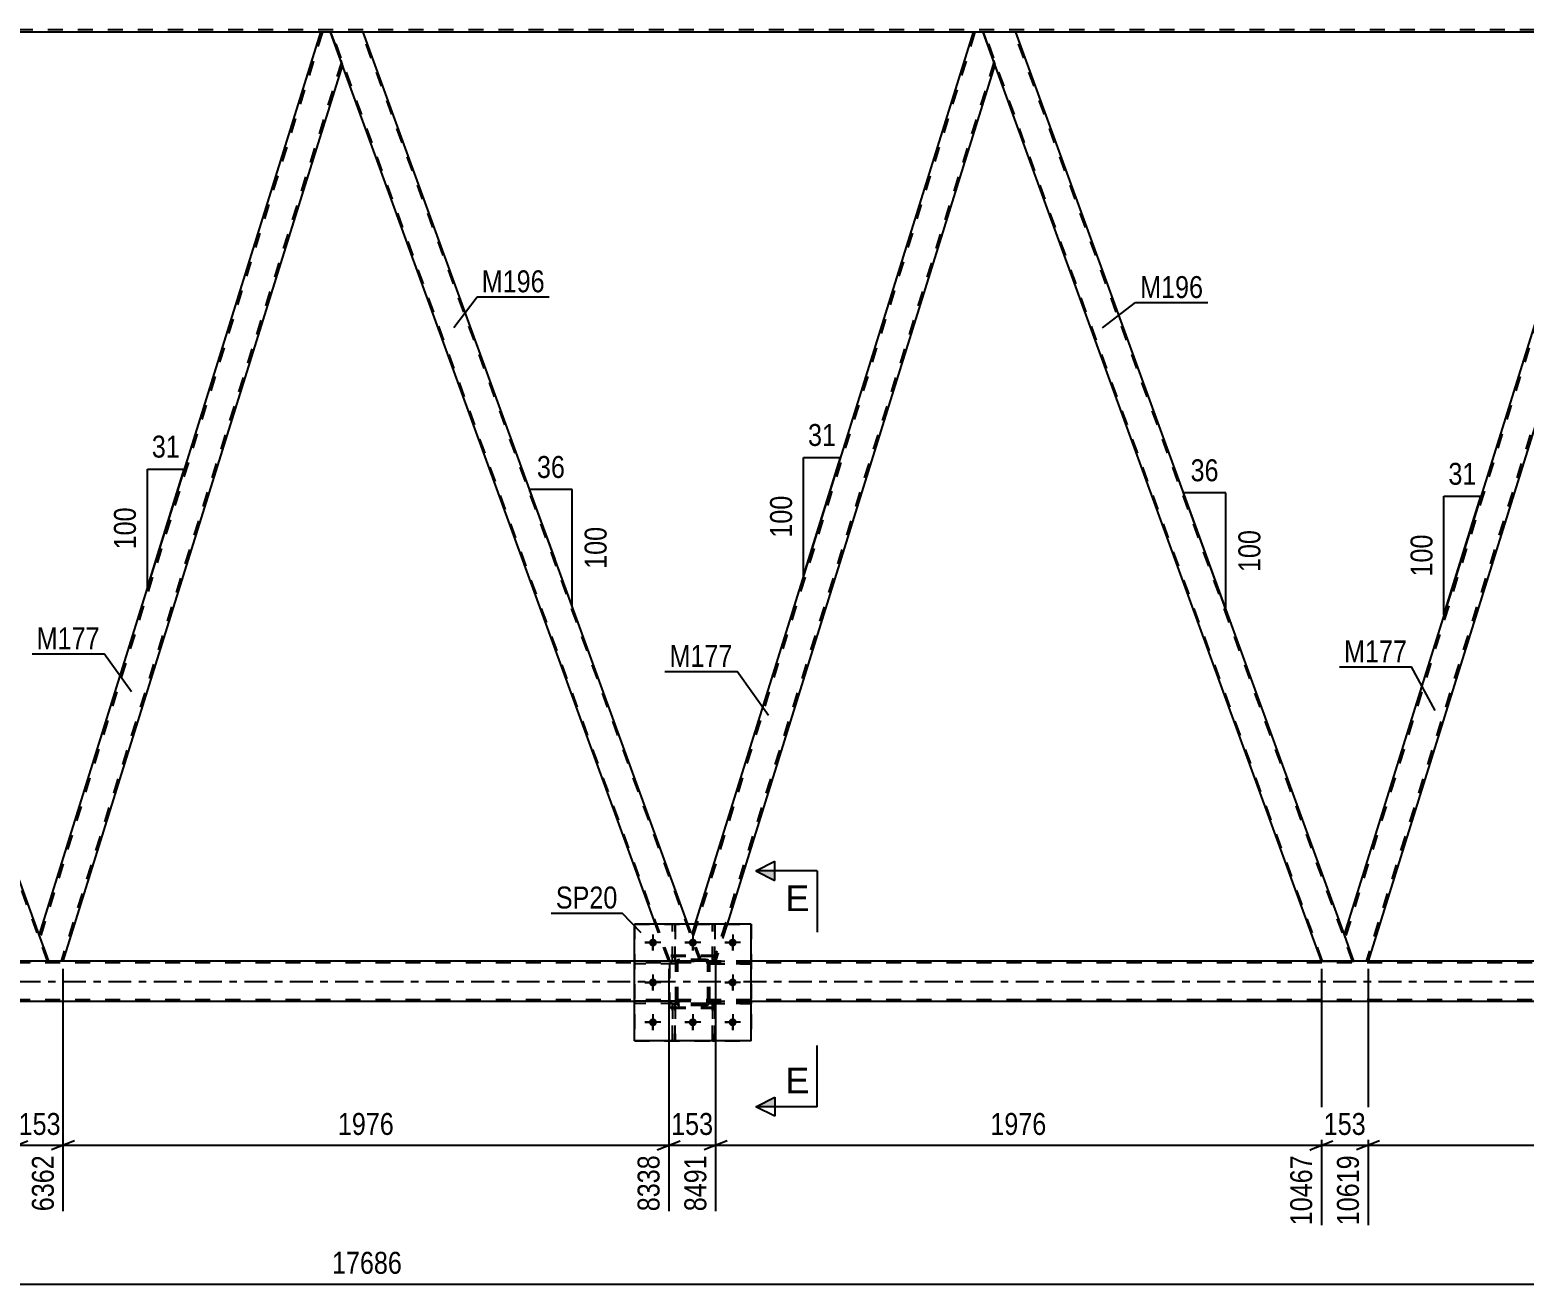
# Model space of a CAD drawing. Header units: millimetres. Extents: x -97 to 744, y -428 to 166.
# Drawn here: x 286.8 to 481.8, y -165.4 to -1.7 of the extents above; entities that cross this region are included whole.
import ezdxf

# ---------------------------------------------------------------- set-up
doc = ezdxf.new("R2010")
doc.units = ezdxf.units.MM
doc.linetypes.add('DXK_LINE_DOT2', pattern=[3.9198, 1.9599, -1.9599])
doc.linetypes.add('DXK_LINE_DOT3', pattern=[5.9187, 2.979, -0.9799, 0.9799, -0.9799])
doc.styles.add('Arial', font='ARIAL.TTF', dxfattribs={"height": 0.2})
doc.styles.add('Arial Narrow', font='ARIALN.TTF', dxfattribs={"height": 0.2})

# ---------------------------------------------------------------- blocks, each defined once
blk = doc.blocks.new('Part-814185529-3811 - 3717')
at = {"color": 7, "linetype": 'DXK_LINE_DOT2'}
for p, q in [((375.86, -123.25), (375.86, -118.4)), ((375.86, -118.4), (376.18, -118.4)), ((376.18, -118.4), (376.18, -123.25)), ((375.86, -122.65), (376.18, -122.65)), ((376.18, -123.25), (375.86, -123.25))]:
    blk.add_line(p, q, dxfattribs=at)
blk = doc.blocks.new('Part-814185529-3757 - 3717')
at = {"color": 2, "linetype": 'Continuous'}
for p, q in [((370.66, -118.4), (370.66, -118.4)), ((370.98, -118.4), (370.66, -118.4)), ((370.98, -118.4), (370.98, -118.4))]:
    blk.add_line(p, q, dxfattribs=at)
at = {"color": 7, "linetype": 'DXK_LINE_DOT2'}
for p, q in [((370.66, -123.25), (370.66, -118.4)), ((370.98, -123.25), (370.98, -118.4)), ((370.66, -122.65), (370.98, -122.65)), ((370.98, -123.25), (370.66, -123.25))]:
    blk.add_line(p, q, dxfattribs=at)
blk = doc.blocks.new('Part-814185529-3760 - 3717')
at = {"color": 7, "linetype": 'DXK_LINE_DOT2'}
for p, q in [((371.1, -128.44), (365.7, -128.44)), ((365.7, -128.76), (365.7, -128.44)), ((370.5, -128.76), (370.5, -128.44)), ((371.1, -128.44), (371.1, -128.76)), ((371.1, -128.76), (365.7, -128.76))]:
    blk.add_line(p, q, dxfattribs=at)
blk = doc.blocks.new('Part-814185529-3763 - 3717')
at = {"color": 7, "linetype": 'DXK_LINE_DOT2'}
for p, q in [((371.1, -123.24), (365.7, -123.24)), ((365.7, -123.56), (365.7, -123.24)), ((371.1, -123.56), (365.7, -123.56)), ((370.5, -123.56), (370.5, -123.24)), ((371.1, -123.24), (371.1, -123.56))]:
    blk.add_line(p, q, dxfattribs=at)
blk = doc.blocks.new('Part-814185529-3764 - 3717')
at = {"color": 7, "linetype": 'DXK_LINE_DOT2'}
for p, q in [((375.5, -128.76), (375.5, -128.44)), ((375.5, -128.44), (380.9, -128.44)), ((376.1, -128.76), (376.1, -128.44)), ((380.9, -128.44), (380.9, -128.76)), ((380.9, -128.76), (375.5, -128.76))]:
    blk.add_line(p, q, dxfattribs=at)
blk = doc.blocks.new('Part-814185529-3765 - 3717')
at = {"color": 7, "linetype": 'DXK_LINE_DOT2'}
for p, q in [((371.1, -123.48), (371.14, -123.3)), ((371.14, -123.3), (371.1, -123.48)), ((371.1, -128.52), (371.1, -123.48)), ((371.34, -123.48), (371.36, -123.39)), ((371.34, -128.52), (371.34, -123.48)), ((371.36, -123.39), (371.41, -123.31)), ((371.4, -123.04), (371.58, -123)), ((371.58, -123), (371.4, -123.04)), ((371.41, -123.31), (371.49, -123.26)), ((371.49, -123.26), (371.58, -123.24)), ((375.02, -123), (371.58, -123)), ((371.58, -123.24), (375.02, -123.24)), ((375.02, -123), (375.21, -123.04)), ((375.21, -123.04), (375.02, -123)), ((375.02, -123.24), (375.11, -123.26)), ((375.11, -123.26), (375.19, -123.31)), ((375.19, -123.31), (375.24, -123.39)), ((375.24, -123.39), (375.26, -123.48)), ((375.26, -128.52), (375.26, -123.48)), ((375.47, -123.3), (375.5, -123.48)), ((375.5, -123.48), (375.47, -123.3)), ((375.5, -128.52), (375.5, -123.48)), ((371.14, -128.71), (371.1, -128.52)), ((371.1, -128.52), (371.14, -128.71)), ((371.36, -128.62), (371.34, -128.52)), ((371.41, -128.69), (371.36, -128.62)), ((375.24, -128.62), (375.19, -128.69)), ((375.26, -128.52), (375.24, -128.62)), ((375.5, -128.52), (375.47, -128.71)), ((375.47, -128.71), (375.5, -128.52)), ((371.58, -129), (371.4, -128.97)), ((371.4, -128.97), (371.58, -129)), ((371.49, -128.75), (371.41, -128.69)), ((371.58, -128.76), (371.49, -128.75)), ((375.02, -128.76), (371.58, -128.76)), ((375.02, -129), (371.58, -129)), ((375.11, -128.75), (375.02, -128.76)), ((375.21, -128.97), (375.02, -129)), ((375.02, -129), (375.21, -128.97)), ((375.19, -128.69), (375.11, -128.75))]:
    blk.add_line(p, q, dxfattribs=at)
at = {"color": 7, "linetype": 'DXK_LINE_DOT3'}
blk.add_line((373.3, -126), (373.3, -126), dxfattribs=at)
at = {"color": 7, "linetype": 'DXK_LINE_DOT2'}
for centre, start, end in [((371.58, -123.48), 112.5, 157.5), ((371.58, -123.48), 112.5, 157.5), ((375.02, -123.48), 22.5, 67.5), ((375.02, -123.48), 22.5, 67.5), ((371.58, -128.52), 202.5, 247.5), ((371.58, -128.52), 202.5, 247.5), ((375.02, -128.52), 292.5, 337.5), ((375.02, -128.52), 292.5, 337.5)]:
    blk.add_arc(centre, 0.48, start, end, dxfattribs=at)
blk = doc.blocks.new('Part-814185529-3766 - 3717')
at = {"color": 7, "linetype": 'DXK_LINE_DOT2'}
for p, q in [((376.3, -122.47), (370.3, -122.47)), ((370.3, -129.27), (370.3, -122.47)), ((376.3, -129.27), (376.3, -122.47)), ((376.3, -129.27), (370.3, -129.27))]:
    blk.add_line(p, q, dxfattribs=at)
blk = doc.blocks.new('Part-814185529-3952 - 3717')
at = {"color": 2, "linetype": 'Continuous'}
for p, q in [((380.9, -118.4), (365.7, -118.4)), ((365.7, -133.6), (365.7, -118.4)), ((380.9, -133.6), (380.9, -118.4)), ((380.9, -133.6), (365.7, -133.6))]:
    blk.add_line(p, q, dxfattribs=at)
blk = doc.blocks.new('Part-814185529-3794 - 3717')
at = {"color": 2, "linetype": 'Continuous'}
for p, q in [((375.86, -118.4), (375.86, -118.4)), ((376.18, -118.4), (375.86, -118.4)), ((376.18, -118.4), (376.18, -118.4))]:
    blk.add_line(p, q, dxfattribs=at)
at = {"color": 7, "linetype": 'DXK_LINE_DOT2'}
for p, q in [((375.86, -123.25), (375.86, -118.4)), ((376.18, -123.25), (376.18, -118.4)), ((375.86, -122.65), (376.18, -122.65)), ((376.18, -123.25), (375.86, -123.25))]:
    blk.add_line(p, q, dxfattribs=at)
blk = doc.blocks.new('Part-814185529-3795 - 3717')
at = {"color": 7, "linetype": 'DXK_LINE_DOT2'}
for p, q in [((375.5, -123.56), (375.5, -123.24)), ((375.5, -123.24), (380.9, -123.24)), ((380.9, -123.56), (375.5, -123.56)), ((376.1, -123.56), (376.1, -123.24)), ((380.9, -123.24), (380.9, -123.56))]:
    blk.add_line(p, q, dxfattribs=at)
blk = doc.blocks.new('Part-814185529-3796 - 3717')
at = {"color": 7, "linetype": 'DXK_LINE_DOT2'}
for p, q in [((376.3, -122.6), (370.3, -122.6)), ((370.3, -129.4), (370.3, -122.6)), ((376.3, -129.4), (376.3, -122.6)), ((376.3, -129.4), (370.3, -129.4))]:
    blk.add_line(p, q, dxfattribs=at)
blk = doc.blocks.new('Part-814185529-3797 - 3717')
at = {"color": 7, "linetype": 'DXK_LINE_DOT2'}
for p, q in [((371.1, -123.48), (371.14, -123.3)), ((371.14, -123.3), (371.1, -123.48)), ((371.1, -128.52), (371.1, -123.48)), ((371.34, -123.48), (371.36, -123.39)), ((371.34, -128.52), (371.34, -123.48)), ((371.36, -123.39), (371.41, -123.31)), ((371.4, -123.04), (371.58, -123)), ((371.58, -123), (371.4, -123.04)), ((371.41, -123.31), (371.49, -123.26)), ((371.49, -123.26), (371.58, -123.24)), ((375.02, -123), (371.58, -123)), ((371.58, -123.24), (375.02, -123.24)), ((375.02, -123), (375.21, -123.04)), ((375.21, -123.04), (375.02, -123)), ((375.02, -123.24), (375.11, -123.26)), ((375.11, -123.26), (375.19, -123.31)), ((375.19, -123.31), (375.24, -123.39)), ((375.24, -123.39), (375.26, -123.48)), ((375.26, -128.52), (375.26, -123.48)), ((375.47, -123.3), (375.5, -123.48)), ((375.5, -123.48), (375.47, -123.3)), ((375.5, -128.52), (375.5, -123.48)), ((371.14, -128.71), (371.1, -128.52)), ((371.1, -128.52), (371.14, -128.71)), ((371.36, -128.62), (371.34, -128.52)), ((371.41, -128.69), (371.36, -128.62)), ((375.24, -128.62), (375.19, -128.69)), ((375.26, -128.52), (375.24, -128.62)), ((375.5, -128.52), (375.47, -128.71)), ((375.47, -128.71), (375.5, -128.52)), ((371.58, -129), (371.4, -128.97)), ((371.4, -128.97), (371.58, -129)), ((371.49, -128.75), (371.41, -128.69)), ((371.58, -128.76), (371.49, -128.75)), ((375.02, -128.76), (371.58, -128.76)), ((375.02, -129), (371.58, -129)), ((375.11, -128.75), (375.02, -128.76)), ((375.21, -128.97), (375.02, -129)), ((375.02, -129), (375.21, -128.97)), ((375.19, -128.69), (375.11, -128.75))]:
    blk.add_line(p, q, dxfattribs=at)
at = {"color": 7, "linetype": 'DXK_LINE_DOT3'}
blk.add_line((373.3, -126), (373.3, -126), dxfattribs=at)
at = {"color": 7, "linetype": 'DXK_LINE_DOT2'}
for centre, start, end in [((371.58, -123.48), 112.5, 157.5), ((371.58, -123.48), 112.5, 157.5), ((375.02, -123.48), 22.5, 67.5), ((375.02, -123.48), 22.5, 67.5), ((371.58, -128.52), 202.5, 247.5), ((371.58, -128.52), 202.5, 247.5), ((375.02, -128.52), 292.5, 337.5), ((375.02, -128.52), 292.5, 337.5)]:
    blk.add_arc(centre, 0.48, start, end, dxfattribs=at)
blk = doc.blocks.new('Part-814185529-3803 - 3717')
at = {"color": 7, "linetype": 'DXK_LINE_DOT2'}
for p, q in [((370.66, -133.6), (370.66, -128.77)), ((370.66, -128.77), (370.98, -128.77)), ((370.66, -129.37), (370.98, -129.37)), ((370.98, -128.77), (370.98, -133.6)), ((370.98, -133.6), (370.66, -133.6))]:
    blk.add_line(p, q, dxfattribs=at)
blk = doc.blocks.new('Bolt-814185529-3807 - 3717')
at = {"color": 1, "linetype": 'Continuous'}
for p, q in [((367.06, -120.8), (367.75, -120.8)), ((368.1, -119.76), (368.1, -120.46)), ((369.14, -120.8), (368.45, -120.8)), ((372.26, -120.8), (372.95, -120.8)), ((373.3, -119.76), (373.3, -120.46)), ((374.34, -120.8), (373.65, -120.8)), ((377.46, -120.8), (378.15, -120.8)), ((378.5, -119.76), (378.5, -120.46)), ((379.54, -120.8), (378.85, -120.8)), ((368.1, -121.84), (368.1, -121.15)), ((373.3, -121.84), (373.3, -121.15)), ((378.5, -121.84), (378.5, -121.15)), ((367.06, -126), (367.75, -126)), ((368.1, -124.96), (368.1, -125.66)), ((368.1, -127.04), (368.1, -126.35)), ((369.14, -126), (368.45, -126)), ((377.46, -126), (378.15, -126)), ((378.5, -124.96), (378.5, -125.66)), ((378.5, -127.04), (378.5, -126.35)), ((379.54, -126), (378.85, -126)), ((368.1, -130.16), (368.1, -130.86)), ((373.3, -130.16), (373.3, -130.86)), ((378.5, -130.16), (378.5, -130.86)), ((367.06, -131.2), (367.75, -131.2)), ((368.1, -132.24), (368.1, -131.55)), ((369.14, -131.2), (368.45, -131.2)), ((372.26, -131.2), (372.95, -131.2)), ((373.3, -132.24), (373.3, -131.55)), ((374.34, -131.2), (373.65, -131.2)), ((377.46, -131.2), (378.15, -131.2)), ((378.5, -132.24), (378.5, -131.55)), ((379.54, -131.2), (378.85, -131.2))]:
    blk.add_line(p, q, dxfattribs=at)
blk = doc.blocks.new('Bolt-814185529-3808 - 3717')
at = {"linetype": 'Continuous'}
for points in [[(368.62, -120.8, -1), (367.58, -120.8, -1)], [(373.82, -120.8, -1), (372.78, -120.8, -1)], [(379.02, -120.8, -1), (377.98, -120.8, -1)], [(368.62, -126, -1), (367.58, -126, -1)], [(379.02, -126, -1), (377.98, -126, -1)], [(368.62, -131.2, -1), (367.58, -131.2, -1)], [(373.82, -131.2, -1), (372.78, -131.2, -1)], [(379.02, -131.2, -1), (377.98, -131.2, -1)]]:
    blk.add_hatch(color=1, dxfattribs=at).paths.add_polyline_path(points)
at = {"color": 1, "linetype": 'Continuous'}
for p, q in [((369.14, -120.8), (367.06, -120.8)), ((368.1, -119.76), (368.1, -121.84)), ((374.34, -120.8), (372.26, -120.8)), ((373.3, -119.76), (373.3, -121.84)), ((379.54, -120.8), (377.46, -120.8)), ((378.5, -119.76), (378.5, -121.84)), ((369.14, -126), (367.06, -126)), ((368.1, -124.96), (368.1, -127.04)), ((379.54, -126), (377.46, -126)), ((378.5, -124.96), (378.5, -127.04)), ((368.1, -130.16), (368.1, -132.24)), ((373.3, -130.16), (373.3, -132.24)), ((378.5, -130.16), (378.5, -132.24)), ((369.14, -131.2), (367.06, -131.2)), ((374.34, -131.2), (372.26, -131.2)), ((379.54, -131.2), (377.46, -131.2))]:
    blk.add_line(p, q, dxfattribs=at)
blk = doc.blocks.new('Part-814185529-3822 - 3717')
at = {"color": 7, "linetype": 'DXK_LINE_DOT2'}
for p, q in [((376.18, -128.77), (375.86, -128.77)), ((375.86, -128.77), (375.86, -133.6)), ((375.86, -129.37), (376.18, -129.37)), ((376.18, -133.6), (376.18, -128.77)), ((375.86, -133.6), (376.18, -133.6))]:
    blk.add_line(p, q, dxfattribs=at)
blk = doc.blocks.new('Part-814185529-3843 - 3717')
at = {"color": 7, "linetype": 'DXK_LINE_DOT2'}
for p, q in [((370.98, -128.77), (370.66, -128.77)), ((370.66, -128.77), (370.66, -133.6)), ((370.66, -129.37), (370.98, -129.37)), ((370.98, -133.6), (370.98, -128.77)), ((370.66, -133.6), (370.98, -133.6))]:
    blk.add_line(p, q, dxfattribs=at)
blk = doc.blocks.new('Part-814185529-3881 - 3717')
at = {"color": 7, "linetype": 'DXK_LINE_DOT2'}
for p, q in [((371.1, -128.44), (365.7, -128.44)), ((365.7, -128.44), (365.7, -128.76)), ((370.5, -128.76), (370.5, -128.44)), ((371.1, -128.76), (371.1, -128.44)), ((371.1, -128.76), (365.7, -128.76))]:
    blk.add_line(p, q, dxfattribs=at)
blk = doc.blocks.new('Part-814185529-3884 - 3717')
at = {"color": 7, "linetype": 'DXK_LINE_DOT2'}
for p, q in [((371.1, -123.24), (365.7, -123.24)), ((365.7, -123.24), (365.7, -123.56)), ((371.1, -123.56), (365.7, -123.56)), ((370.5, -123.56), (370.5, -123.24)), ((371.1, -123.56), (371.1, -123.24))]:
    blk.add_line(p, q, dxfattribs=at)
blk = doc.blocks.new('Part-814185529-3887 - 3717')
at = {"color": 7, "linetype": 'DXK_LINE_DOT2'}
for p, q in [((380.9, -128.44), (375.5, -128.44)), ((375.5, -128.44), (375.5, -128.76)), ((376.1, -128.76), (376.1, -128.44)), ((380.9, -128.76), (380.9, -128.44)), ((375.5, -128.76), (380.9, -128.76))]:
    blk.add_line(p, q, dxfattribs=at)
blk = doc.blocks.new('Part-814185529-3890 - 3717')
at = {"color": 7, "linetype": 'DXK_LINE_DOT2'}
for p, q in [((380.9, -123.24), (375.5, -123.24)), ((375.5, -123.24), (375.5, -123.56)), ((375.5, -123.56), (380.9, -123.56)), ((376.1, -123.56), (376.1, -123.24)), ((380.9, -123.56), (380.9, -123.24))]:
    blk.add_line(p, q, dxfattribs=at)
blk = doc.blocks.new('Part-814185529-3907 - 3717')
at = {"color": 2, "linetype": 'Continuous'}
for p, q in [((415.43, -2), (411.18, -2)), ((458.31, -119.8), (415.43, -2)), ((455.3, -123.22), (412.71, -6.2))]:
    blk.add_line(p, q, dxfattribs=at)
at = {"color": 7, "linetype": 'DXK_LINE_DOT2'}
for p, q in [((411.18, -2), (412.71, -6.2)), ((455.47, -123.22), (411.35, -2)), ((459.38, -123.22), (415.26, -2)), ((459.55, -123.22), (458.31, -119.8)), ((455.3, -123.22), (459.55, -123.22))]:
    blk.add_line(p, q, dxfattribs=at)
blk = doc.blocks.new('Part-814185529-3922 - 3717')
at = {"color": 7, "linetype": 'DXK_LINE_DOT2'}
for p, q in [((410.11, -2), (373.29, -120.12)), ((412.59, -5.88), (376.01, -123.22)), ((412.72, -6.25), (412.71, -6.2)), ((412.72, -6.25), (412.71, -6.2)), ((373.58, -118.4), (373.16, -119.75)), ((377.76, -118.4), (376.26, -123.22)), ((374.42, -123.22), (373.16, -119.75)), ((376.26, -123.22), (374.42, -123.22))]:
    blk.add_line(p, q, dxfattribs=at)
at = {"color": 2, "linetype": 'Continuous'}
for p, q in [((409.86, -2), (373.58, -118.4)), ((411.18, -2), (409.86, -2)), ((412.71, -6.2), (411.18, -2)), ((412.72, -6.25), (377.76, -118.4))]:
    blk.add_line(p, q, dxfattribs=at)
blk = doc.blocks.new('Part-814185529-3928 - 3717')
at = {"color": 7, "linetype": 'DXK_LINE_DOT2'}
for p, q in [((639.97, -1.68), (25.23, -1.68)), ((330.3, -2), (324.72, -2)), ((415.43, -2), (409.86, -2))]:
    blk.add_line(p, q, dxfattribs=at)
at = {"color": 2, "linetype": 'Continuous'}
for p, q in [((324.72, -2), (245.16, -2)), ((409.86, -2), (330.3, -2)), ((494.99, -2), (415.43, -2))]:
    blk.add_line(p, q, dxfattribs=at)
blk = doc.blocks.new('Part-814185529-3947 - 3717')
at = {"color": 7, "linetype": 'DXK_LINE_DOT2'}
for p, q in [((370.66, -123.25), (370.66, -118.4)), ((370.66, -118.4), (370.98, -118.4)), ((370.98, -118.4), (370.98, -123.25)), ((370.66, -122.65), (370.98, -122.65)), ((370.98, -123.25), (370.66, -123.25))]:
    blk.add_line(p, q, dxfattribs=at)
blk = doc.blocks.new('Part-814185529-3957 - 3717')
at = {"color": 7, "linetype": 'DXK_LINE_DOT2'}
for p, q in [((651.37, -123.46), (36.63, -123.46)), ((380.9, -123.22), (365.7, -123.22)), ((651.37, -128.26), (36.63, -128.26)), ((380.9, -128.5), (365.7, -128.5))]:
    blk.add_line(p, q, dxfattribs=at)
at = {"color": 2, "linetype": 'Continuous'}
for p, q in [((365.7, -123.22), (210.63, -123.22)), ((535.97, -123.22), (380.9, -123.22)), ((365.7, -128.5), (210.63, -128.5)), ((535.97, -128.5), (380.9, -128.5))]:
    blk.add_line(p, q, dxfattribs=at)
at = {"color": 7, "linetype": 'DXK_LINE_DOT3'}
blk.add_line((36.63, -125.86), (651.37, -125.86), dxfattribs=at)
blk = doc.blocks.new('Part-814185529-3958 - 3717')
at = {"color": 7, "linetype": 'DXK_LINE_DOT2'}
for p, q in [((365.7, -118.4), (380.9, -118.4)), ((365.7, -118.4), (365.7, -133.6)), ((380.9, -118.4), (380.9, -133.6)), ((365.7, -133.6), (380.9, -133.6))]:
    blk.add_line(p, q, dxfattribs=at)
blk = doc.blocks.new('Part-814185529-3972 - 3717')
at = {"color": 2, "linetype": 'Continuous'}
for p, q in [((324.72, -2), (288.02, -119.75)), ((326.04, -2), (324.72, -2)), ((327.57, -6.2), (326.04, -2)), ((327.59, -6.25), (291.13, -123.22)), ((289.28, -123.22), (288.04, -119.8))]:
    blk.add_line(p, q, dxfattribs=at)
at = {"color": 7, "linetype": 'DXK_LINE_DOT2'}
for p, q in [((324.98, -2), (288.16, -120.12)), ((327.45, -5.88), (290.88, -123.22)), ((327.59, -6.25), (327.57, -6.2)), ((327.59, -6.25), (327.57, -6.2)), ((288.02, -119.75), (288.04, -119.8)), ((291.13, -123.22), (289.28, -123.22))]:
    blk.add_line(p, q, dxfattribs=at)
blk = doc.blocks.new('Part-814185529-3977 - 3717')
at = {"color": 2, "linetype": 'Continuous'}
for p, q in [((330.3, -2), (326.04, -2)), ((372.67, -118.4), (330.3, -2)), ((368.41, -118.4), (327.57, -6.2))]:
    blk.add_line(p, q, dxfattribs=at)
at = {"color": 7, "linetype": 'DXK_LINE_DOT2'}
for p, q in [((326.04, -2), (327.57, -6.2)), ((370.33, -123.22), (326.21, -2)), ((374.25, -123.22), (330.13, -2)), ((370.16, -123.22), (368.41, -118.4)), ((374.42, -123.22), (372.67, -118.4)), ((374.42, -123.22), (370.16, -123.22))]:
    blk.add_line(p, q, dxfattribs=at)
blk = doc.blocks.new('Part-814185529-3982 - 3717')
at = {"color": 2, "linetype": 'Continuous'}
for p, q in [((494.99, -2), (458.29, -119.75)), ((496.31, -2), (494.99, -2)), ((497.84, -6.2), (496.31, -2)), ((497.86, -6.25), (461.4, -123.22)), ((459.55, -123.22), (458.31, -119.8))]:
    blk.add_line(p, q, dxfattribs=at)
at = {"color": 7, "linetype": 'DXK_LINE_DOT2'}
for p, q in [((495.24, -2), (458.43, -120.12)), ((497.72, -5.88), (461.15, -123.22)), ((497.86, -6.25), (497.84, -6.2)), ((497.86, -6.25), (497.84, -6.2)), ((458.29, -119.75), (458.31, -119.8)), ((461.4, -123.22), (459.55, -123.22))]:
    blk.add_line(p, q, dxfattribs=at)
blk = doc.blocks.new('Part-814185529-3992 - 3717')
at = {"color": 2, "linetype": 'Continuous'}
for p, q in [((245.16, -2), (240.91, -2)), ((288.04, -119.8), (245.16, -2)), ((285.03, -123.22), (242.44, -6.2))]:
    blk.add_line(p, q, dxfattribs=at)
at = {"color": 7, "linetype": 'DXK_LINE_DOT2'}
for p, q in [((240.91, -2), (242.44, -6.2)), ((285.2, -123.22), (241.08, -2)), ((289.11, -123.22), (244.99, -2)), ((289.28, -123.22), (288.04, -119.8)), ((285.03, -123.22), (289.28, -123.22))]:
    blk.add_line(p, q, dxfattribs=at)
blk = doc.blocks.new('Part-814185529-4009 - 3717')
at = {"color": 7, "linetype": 'DXK_LINE_DOT2'}
for p, q in [((375.86, -133.6), (375.86, -128.77)), ((375.86, -128.77), (376.18, -128.77)), ((375.86, -129.37), (376.18, -129.37)), ((376.18, -128.77), (376.18, -133.6)), ((376.18, -133.6), (375.86, -133.6))]:
    blk.add_line(p, q, dxfattribs=at)
blk = doc.blocks.new('AngleDimension-814185529-4405 - 3717')
at = {"color": 7, "linetype": 'Continuous'}
for p, q in [((302.14, -59), (306.96, -59)), ((302.14, -74.47), (306.96, -59)), ((302.14, -74.47), (302.14, -59)), ((303.05, -71.54), (306.96, -59))]:
    blk.add_line(p, q, dxfattribs=at)
at = {"color": 0}
for points in [[(306.97, -58.1), (306.97, -53.9), (302.12, -53.9), (302.12, -58.1)], [(301.24, -63.39), (297.04, -63.39), (297.04, -70.08), (301.24, -70.08)]]:
    blk.add_wipeout(points, dxfattribs=at)
at = {"color": 3, "style": 'Arial Narrow'}
blk.add_text('31', height=2.863, dxfattribs=at).set_placement((302.72, -57.5))
blk.add_text('100', height=2.863, rotation=90.0002, dxfattribs=at).set_placement((300.64, -69.48))
blk = doc.blocks.new('StraightDimension-814185529-4744 - 3717')
at = {"color": 7, "linetype": 'Continuous'}
for p, q in [((461.4, -124.22), (461.4, -157.69)), ((540.43, -124.22), (540.43, -157.69)), ((462.9, -146.65), (459.9, -147.85)), ((461.4, -147.25), (540.43, -147.25)), ((538.93, -147.85), (541.93, -146.65))]:
    blk.add_line(p, q, dxfattribs=at)
at = {"color": 0}
blk.add_wipeout([(505.17, -146.5), (505.17, -142.3), (496.66, -142.3), (496.66, -146.5)], dxfattribs=at)
at = {"color": 0, "linetype": 'Continuous'}
blk.add_wipeout([(539.83, -147.95), (535.63, -147.95), (535.63, -158.29), (539.83, -158.29)], dxfattribs=at)
at = {"color": 3, "style": 'Arial Narrow'}
blk.add_text('1976', height=2.863, dxfattribs=at).set_placement((497.26, -145.9))
at = {"color": 3, "linetype": 'Continuous', "style": 'Arial Narrow'}
blk.add_text('12595', height=2.863, rotation=90.0002, dxfattribs=at).set_placement((539.23, -157.69))
blk = doc.blocks.new('AngleDimension-814185529-4377 - 3717')
at = {"color": 7, "linetype": 'Continuous'}
for p, q in [((387.74, -57.48), (392.57, -57.48)), ((387.74, -72.94), (392.57, -57.48)), ((387.74, -72.94), (387.74, -57.48)), ((389.78, -66.43), (392.57, -57.48))]:
    blk.add_line(p, q, dxfattribs=at)
at = {"color": 0}
for points in [[(392.58, -56.58), (392.58, -52.38), (387.73, -52.38), (387.73, -56.58)], [(386.84, -61.87), (382.64, -61.87), (382.64, -68.55), (386.84, -68.55)]]:
    blk.add_wipeout(points, dxfattribs=at)
at = {"color": 3, "style": 'Arial Narrow'}
blk.add_text('31', height=2.863, dxfattribs=at).set_placement((388.33, -55.98))
blk.add_text('100', height=2.863, rotation=90.0002, dxfattribs=at).set_placement((386.24, -67.95))
blk = doc.blocks.new('StraightDimension-814185529-4687 - 3717')
at = {"color": 7, "linetype": 'Continuous'}
for p, q in [((370.16, -124.22), (370.16, -155.86)), ((376.26, -124.22), (376.26, -155.86)), ((368.66, -147.85), (371.66, -146.65)), ((370.16, -147.25), (376.26, -147.25)), ((377.76, -146.65), (374.76, -147.85))]:
    blk.add_line(p, q, dxfattribs=at)
at = {"color": 0}
blk.add_wipeout([(376.56, -146.5), (376.56, -142.3), (369.87, -142.3), (369.87, -146.5)], dxfattribs=at)
at = {"color": 0, "linetype": 'Continuous'}
blk.add_wipeout([(375.66, -147.95), (371.46, -147.95), (371.46, -156.46), (375.66, -156.46)], dxfattribs=at)
at = {"color": 3, "style": 'Arial Narrow'}
blk.add_text('153', height=2.863, dxfattribs=at).set_placement((370.47, -145.9))
at = {"color": 3, "linetype": 'Continuous', "style": 'Arial Narrow'}
blk.add_text('8491', height=2.863, rotation=90.0002, dxfattribs=at).set_placement((375.06, -155.86))
blk = doc.blocks.new('AngleDimension-814185529-12899 - 3717')
at = {"color": 7, "linetype": 'Continuous'}
for p, q in [((471.3, -62.55), (476.12, -62.55)), ((471.3, -78.01), (476.12, -62.55)), ((471.3, -78.01), (471.3, -62.55)), ((474.46, -67.87), (476.12, -62.55))]:
    blk.add_line(p, q, dxfattribs=at)
at = {"color": 0}
for points in [[(476.14, -61.65), (476.14, -57.45), (471.28, -57.45), (471.28, -61.65)], [(470.4, -66.94), (466.2, -66.94), (466.2, -73.62), (470.4, -73.62)]]:
    blk.add_wipeout(points, dxfattribs=at)
at = {"color": 3, "style": 'Arial Narrow'}
blk.add_text('31', height=2.863, dxfattribs=at).set_placement((471.88, -61.05))
blk.add_text('100', height=2.863, rotation=90.0002, dxfattribs=at).set_placement((469.8, -73.02))
blk = doc.blocks.new('StraightDimension-814185529-4783 - 3717')
at = {"color": 7, "linetype": 'Continuous'}
blk.add_line((-0.64, -165.37), (662.23, -165.37), dxfattribs=at)
at = {"color": 0}
blk.add_wipeout([(335.97, -164.62), (335.97, -160.42), (325.62, -160.42), (325.62, -164.62)], dxfattribs=at)
at = {"color": 3, "style": 'Arial Narrow'}
blk.add_text('17686', height=2.863, dxfattribs=at).set_placement((326.22, -164.02))
blk = doc.blocks.new('StraightDimension-814185529-4649 - 3717')
at = {"color": 7, "linetype": 'Continuous'}
for p, q in [((285.03, -124.22), (285.03, -155.86)), ((291.13, -124.22), (291.13, -155.86)), ((283.53, -147.85), (286.53, -146.65)), ((285.03, -147.25), (291.13, -147.25)), ((292.63, -146.65), (289.63, -147.85))]:
    blk.add_line(p, q, dxfattribs=at)
at = {"color": 0}
blk.add_wipeout([(291.42, -146.5), (291.42, -142.3), (284.74, -142.3), (284.74, -146.5)], dxfattribs=at)
at = {"color": 0, "linetype": 'Continuous'}
blk.add_wipeout([(290.53, -147.95), (286.33, -147.95), (286.33, -156.46), (290.53, -156.46)], dxfattribs=at)
at = {"color": 3, "style": 'Arial Narrow'}
blk.add_text('153', height=2.863, dxfattribs=at).set_placement((285.34, -145.9))
at = {"color": 3, "linetype": 'Continuous', "style": 'Arial Narrow'}
blk.add_text('6362', height=2.863, rotation=90.0002, dxfattribs=at).set_placement((289.93, -155.86))
blk = doc.blocks.new('StraightDimension-814185529-4668 - 3717')
at = {"color": 7, "linetype": 'Continuous'}
for p, q in [((291.13, -124.22), (291.13, -155.86)), ((370.16, -124.22), (370.16, -155.86)), ((292.63, -146.65), (289.63, -147.85)), ((291.13, -147.25), (370.16, -147.25)), ((368.66, -147.85), (371.66, -146.65))]:
    blk.add_line(p, q, dxfattribs=at)
at = {"color": 0}
blk.add_wipeout([(334.9, -146.5), (334.9, -142.3), (326.39, -142.3), (326.39, -146.5)], dxfattribs=at)
at = {"color": 0, "linetype": 'Continuous'}
blk.add_wipeout([(369.56, -147.95), (365.36, -147.95), (365.36, -156.46), (369.56, -156.46)], dxfattribs=at)
at = {"color": 3, "style": 'Arial Narrow'}
blk.add_text('1976', height=2.863, dxfattribs=at).set_placement((326.99, -145.9))
at = {"color": 3, "linetype": 'Continuous', "style": 'Arial Narrow'}
blk.add_text('8338', height=2.863, rotation=90.0002, dxfattribs=at).set_placement((368.96, -155.86))
blk = doc.blocks.new('StraightDimension-814185529-4706 - 3717')
at = {"color": 7, "linetype": 'Continuous'}
for p, q in [((376.26, -124.22), (376.26, -155.86)), ((455.3, -124.22), (455.3, -157.69)), ((377.76, -146.65), (374.76, -147.85)), ((376.26, -147.25), (455.3, -147.25)), ((453.8, -147.85), (456.8, -146.65))]:
    blk.add_line(p, q, dxfattribs=at)
at = {"color": 0}
blk.add_wipeout([(420.04, -146.5), (420.04, -142.3), (411.52, -142.3), (411.52, -146.5)], dxfattribs=at)
at = {"color": 0, "linetype": 'Continuous'}
blk.add_wipeout([(454.7, -147.95), (450.5, -147.95), (450.5, -158.29), (454.7, -158.29)], dxfattribs=at)
at = {"color": 3, "style": 'Arial Narrow'}
blk.add_text('1976', height=2.863, dxfattribs=at).set_placement((412.12, -145.9))
at = {"color": 3, "linetype": 'Continuous', "style": 'Arial Narrow'}
blk.add_text('10467', height=2.863, rotation=90.0002, dxfattribs=at).set_placement((454.1, -157.69))
blk = doc.blocks.new('StraightDimension-814185529-4725 - 3717')
at = {"color": 7, "linetype": 'Continuous'}
for p, q in [((455.3, -124.22), (455.3, -157.69)), ((461.4, -124.22), (461.4, -157.69)), ((453.8, -147.85), (456.8, -146.65)), ((455.3, -147.25), (461.4, -147.25)), ((462.9, -146.65), (459.9, -147.85))]:
    blk.add_line(p, q, dxfattribs=at)
at = {"color": 0}
blk.add_wipeout([(461.69, -146.5), (461.69, -142.3), (455.01, -142.3), (455.01, -146.5)], dxfattribs=at)
at = {"color": 0, "linetype": 'Continuous'}
blk.add_wipeout([(460.8, -147.95), (456.6, -147.95), (456.6, -158.29), (460.8, -158.29)], dxfattribs=at)
at = {"color": 3, "style": 'Arial Narrow'}
blk.add_text('153', height=2.863, dxfattribs=at).set_placement((455.61, -145.9))
at = {"color": 3, "linetype": 'Continuous', "style": 'Arial Narrow'}
blk.add_text('10619', height=2.863, rotation=90.0002, dxfattribs=at).set_placement((460.2, -157.69))
blk = doc.blocks.new('AngleDimension-814185529-12871 - 3717')
at = {"color": 7, "linetype": 'Continuous'}
for p, q in [((355.32, -70.76), (352.01, -61.66)), ((357.55, -61.66), (352.01, -61.66)), ((357.55, -76.89), (352.01, -61.66)), ((357.55, -76.89), (357.55, -61.66))]:
    blk.add_line(p, q, dxfattribs=at)
at = {"color": 0}
for points in [[(357.21, -60.76), (357.21, -56.56), (352.36, -56.56), (352.36, -60.76)], [(362.65, -65.93), (358.45, -65.93), (358.45, -72.62), (362.65, -72.62)]]:
    blk.add_wipeout(points, dxfattribs=at)
at = {"color": 3, "style": 'Arial Narrow'}
blk.add_text('36', height=2.863, dxfattribs=at).set_placement((352.96, -60.16))
blk.add_text('100', height=2.863, rotation=90.0002, dxfattribs=at).set_placement((362.05, -72.02))
blk = doc.blocks.new('AngleDimension-814185529-12885 - 3717')
at = {"color": 7, "linetype": 'Continuous'}
for p, q in [((438.77, -66.12), (437.3, -62.09)), ((442.84, -62.09), (437.3, -62.09)), ((442.84, -77.31), (437.3, -62.09)), ((442.84, -77.31), (442.84, -62.09))]:
    blk.add_line(p, q, dxfattribs=at)
at = {"color": 0}
for points in [[(442.5, -61.19), (442.5, -56.99), (437.64, -56.99), (437.64, -61.19)], [(447.94, -66.36), (443.74, -66.36), (443.74, -73.04), (447.94, -73.04)]]:
    blk.add_wipeout(points, dxfattribs=at)
at = {"color": 3, "style": 'Arial Narrow'}
blk.add_text('36', height=2.863, dxfattribs=at).set_placement((438.24, -60.59))
blk.add_text('100', height=2.863, rotation=90.0002, dxfattribs=at).set_placement((447.34, -72.44))
blk = doc.blocks.new('Mark-814185529-3918 - 3717')
at = {"color": 0}
blk.add_wipeout([(378.48, -84.81), (378.48, -81.81), (370.26, -81.81), (370.26, -84.81)], dxfattribs=at)
blk.add_wipeout([(378.48, -84.81), (378.48, -81.81), (370.26, -81.81), (370.26, -84.81)], dxfattribs=at)
at = {"color": 30, "linetype": 'Continuous'}
for p in [(369.66, -85.41), (383.17, -91.17)]:
    blk.add_line(p, (379.08, -85.41), dxfattribs=at)
at = {"color": 3, "style": 'Arial Narrow'}
blk.add_text('M177', height=2.863, dxfattribs=at).set_placement((370.26, -84.81))
blk = doc.blocks.new('Mark-814185529-3948 - 3717')
at = {"color": 0}
blk.add_wipeout([(363.47, -116.35), (363.47, -113.35), (355.43, -113.35), (355.43, -116.35)], dxfattribs=at)
blk.add_wipeout([(363.47, -116.35), (363.47, -113.35), (355.43, -113.35), (355.43, -116.35)], dxfattribs=at)
at = {"color": 30, "linetype": 'Continuous'}
for p in [(354.83, -116.95), (366.58, -119.53)]:
    blk.add_line(p, (364.07, -116.95), dxfattribs=at)
at = {"color": 3, "style": 'Arial Narrow'}
blk.add_text('SP20', height=2.863, dxfattribs=at).set_placement((355.43, -116.35))
blk = doc.blocks.new('Mark-814185529-3903 - 3717')
at = {"color": 0}
blk.add_wipeout([(439.88, -36.68), (439.88, -33.68), (431.66, -33.68), (431.66, -36.68)], dxfattribs=at)
blk.add_wipeout([(439.88, -36.68), (439.88, -33.68), (431.66, -33.68), (431.66, -36.68)], dxfattribs=at)
at = {"color": 30, "linetype": 'Continuous'}
for p, q in [((426.73, -40.55), (431.06, -37.28)), ((431.06, -37.28), (440.48, -37.28))]:
    blk.add_line(p, q, dxfattribs=at)
at = {"color": 3, "style": 'Arial Narrow'}
blk.add_text('M196', height=2.863, dxfattribs=at).set_placement((431.66, -36.68))
blk = doc.blocks.new('Mark-814185529-3968 - 3717')
at = {"color": 0}
blk.add_wipeout([(295.92, -82.53), (295.92, -79.53), (287.69, -79.53), (287.69, -82.53)], dxfattribs=at)
blk.add_wipeout([(295.92, -82.53), (295.92, -79.53), (287.69, -79.53), (287.69, -82.53)], dxfattribs=at)
at = {"color": 30, "linetype": 'Continuous'}
for p in [(287.09, -83.13), (300.05, -88.08)]:
    blk.add_line(p, (296.52, -83.13), dxfattribs=at)
at = {"color": 3, "style": 'Arial Narrow'}
blk.add_text('M177', height=2.863, dxfattribs=at).set_placement((287.69, -82.53))
blk = doc.blocks.new('Mark-814185529-3973 - 3717')
at = {"color": 0}
blk.add_wipeout([(353.98, -35.93), (353.98, -32.93), (345.76, -32.93), (345.76, -35.93)], dxfattribs=at)
blk.add_wipeout([(353.98, -35.93), (353.98, -32.93), (345.76, -32.93), (345.76, -35.93)], dxfattribs=at)
at = {"color": 30, "linetype": 'Continuous'}
for p, q in [((342.14, -40.54), (345.16, -36.53)), ((345.16, -36.53), (354.58, -36.53))]:
    blk.add_line(p, q, dxfattribs=at)
at = {"color": 3, "style": 'Arial Narrow'}
blk.add_text('M196', height=2.863, dxfattribs=at).set_placement((345.76, -35.93))
blk = doc.blocks.new('Mark-814185529-3978 - 3717')
at = {"color": 0}
blk.add_wipeout([(466.48, -84.23), (466.48, -81.23), (458.26, -81.23), (458.26, -84.23)], dxfattribs=at)
blk.add_wipeout([(466.48, -84.23), (466.48, -81.23), (458.26, -81.23), (458.26, -84.23)], dxfattribs=at)
at = {"color": 30, "linetype": 'Continuous'}
for p in [(457.66, -84.83), (470.16, -90.5)]:
    blk.add_line(p, (467.08, -84.83), dxfattribs=at)
at = {"color": 3, "style": 'Arial Narrow'}
blk.add_text('M177', height=2.863, dxfattribs=at).set_placement((458.26, -84.23))
blk = doc.blocks.new('SectionMark-814185529-5361 - 3717')
at = {"linetype": 'Continuous'}
for points in [[(384.01, -111.43), (384.01, -112.68), (381.51, -111.43)], [(384.01, -140.97), (384.01, -142.22), (381.51, -142.22)]]:
    blk.add_hatch(color=6, dxfattribs=at).paths.add_polyline_path(points)
at = {"color": 6, "linetype": 'Continuous'}
for p, q in [((381.51, -111.43), (384.01, -110.18)), ((384.01, -112.68), (384.01, -110.18)), ((389.51, -111.43), (381.51, -111.43)), ((381.51, -111.43), (384.01, -112.68)), ((389.51, -111.43), (389.51, -119.43)), ((389.51, -142.22), (389.51, -134.22)), ((381.51, -142.22), (384.01, -140.97)), ((389.51, -142.22), (381.51, -142.22)), ((384.01, -143.47), (381.51, -142.22)), ((384.01, -140.97), (384.01, -143.47))]:
    blk.add_line(p, q, dxfattribs=at)
at = {"color": 0, "linetype": 'Continuous'}
for points in [[(388.51, -116.68), (388.51, -113.18), (385.4, -113.18), (385.4, -116.68)], [(388.51, -140.47), (388.51, -136.97), (385.4, -136.97), (385.4, -140.47)]]:
    blk.add_wipeout(points, dxfattribs=at)
at = {"color": 3, "linetype": 'Continuous', "style": 'Arial'}
for p in [(385.4, -116.68), (385.4, -140.47)]:
    blk.add_text('E', height=3.34, dxfattribs=at).set_placement(p)

msp = doc.modelspace()

# ---------------------------------------------------------------- block references
for name in ['Part-814185529-3928 - 3717', 'Part-814185529-3992 - 3717', 'Part-814185529-3972 - 3717', 'Part-814185529-3977 - 3717', 'Part-814185529-3922 - 3717', 'Part-814185529-3907 - 3717', 'Part-814185529-3982 - 3717', 'Part-814185529-3952 - 3717', 'Part-814185529-3958 - 3717', 'Part-814185529-3757 - 3717', 'Part-814185529-3947 - 3717', 'Part-814185529-3811 - 3717', 'Part-814185529-3794 - 3717', 'Bolt-814185529-3807 - 3717', 'Bolt-814185529-3808 - 3717', 'Part-814185529-3766 - 3717', 'Part-814185529-3796 - 3717', 'Part-814185529-3957 - 3717', 'Part-814185529-3763 - 3717', 'Part-814185529-3884 - 3717', 'Part-814185529-3765 - 3717', 'Part-814185529-3797 - 3717', 'Part-814185529-3795 - 3717', 'Part-814185529-3890 - 3717', 'Part-814185529-3760 - 3717', 'Part-814185529-3881 - 3717', 'Part-814185529-3764 - 3717', 'Part-814185529-3887 - 3717', 'Part-814185529-3803 - 3717', 'Part-814185529-3843 - 3717', 'Part-814185529-3822 - 3717', 'Part-814185529-4009 - 3717']:
    msp.add_blockref(name, (0, 0))

# ---------------------------------------------------------------- next in the draw order: block references
for name in ['AngleDimension-814185529-4377 - 3717', 'AngleDimension-814185529-4405 - 3717', 'AngleDimension-814185529-12899 - 3717', 'StraightDimension-814185529-4687 - 3717', 'StraightDimension-814185529-4744 - 3717']:
    msp.add_blockref(name, (0, 0))

# ---------------------------------------------------------------- next in the draw order: block references
msp.add_blockref('StraightDimension-814185529-4783 - 3717', (0, 0))

# ---------------------------------------------------------------- next in the draw order: block references
for name in ['Mark-814185529-3973 - 3717', 'Mark-814185529-3903 - 3717', 'AngleDimension-814185529-12871 - 3717', 'AngleDimension-814185529-12885 - 3717', 'Mark-814185529-3968 - 3717', 'Mark-814185529-3918 - 3717', 'Mark-814185529-3978 - 3717', 'Mark-814185529-3948 - 3717', 'StraightDimension-814185529-4649 - 3717', 'StraightDimension-814185529-4706 - 3717']:
    msp.add_blockref(name, (0, 0))

# ---------------------------------------------------------------- next in the draw order: block references
for name in ['SectionMark-814185529-5361 - 3717', 'StraightDimension-814185529-4668 - 3717', 'StraightDimension-814185529-4725 - 3717']:
    msp.add_blockref(name, (0, 0))

doc.saveas('drawing.dxf')
